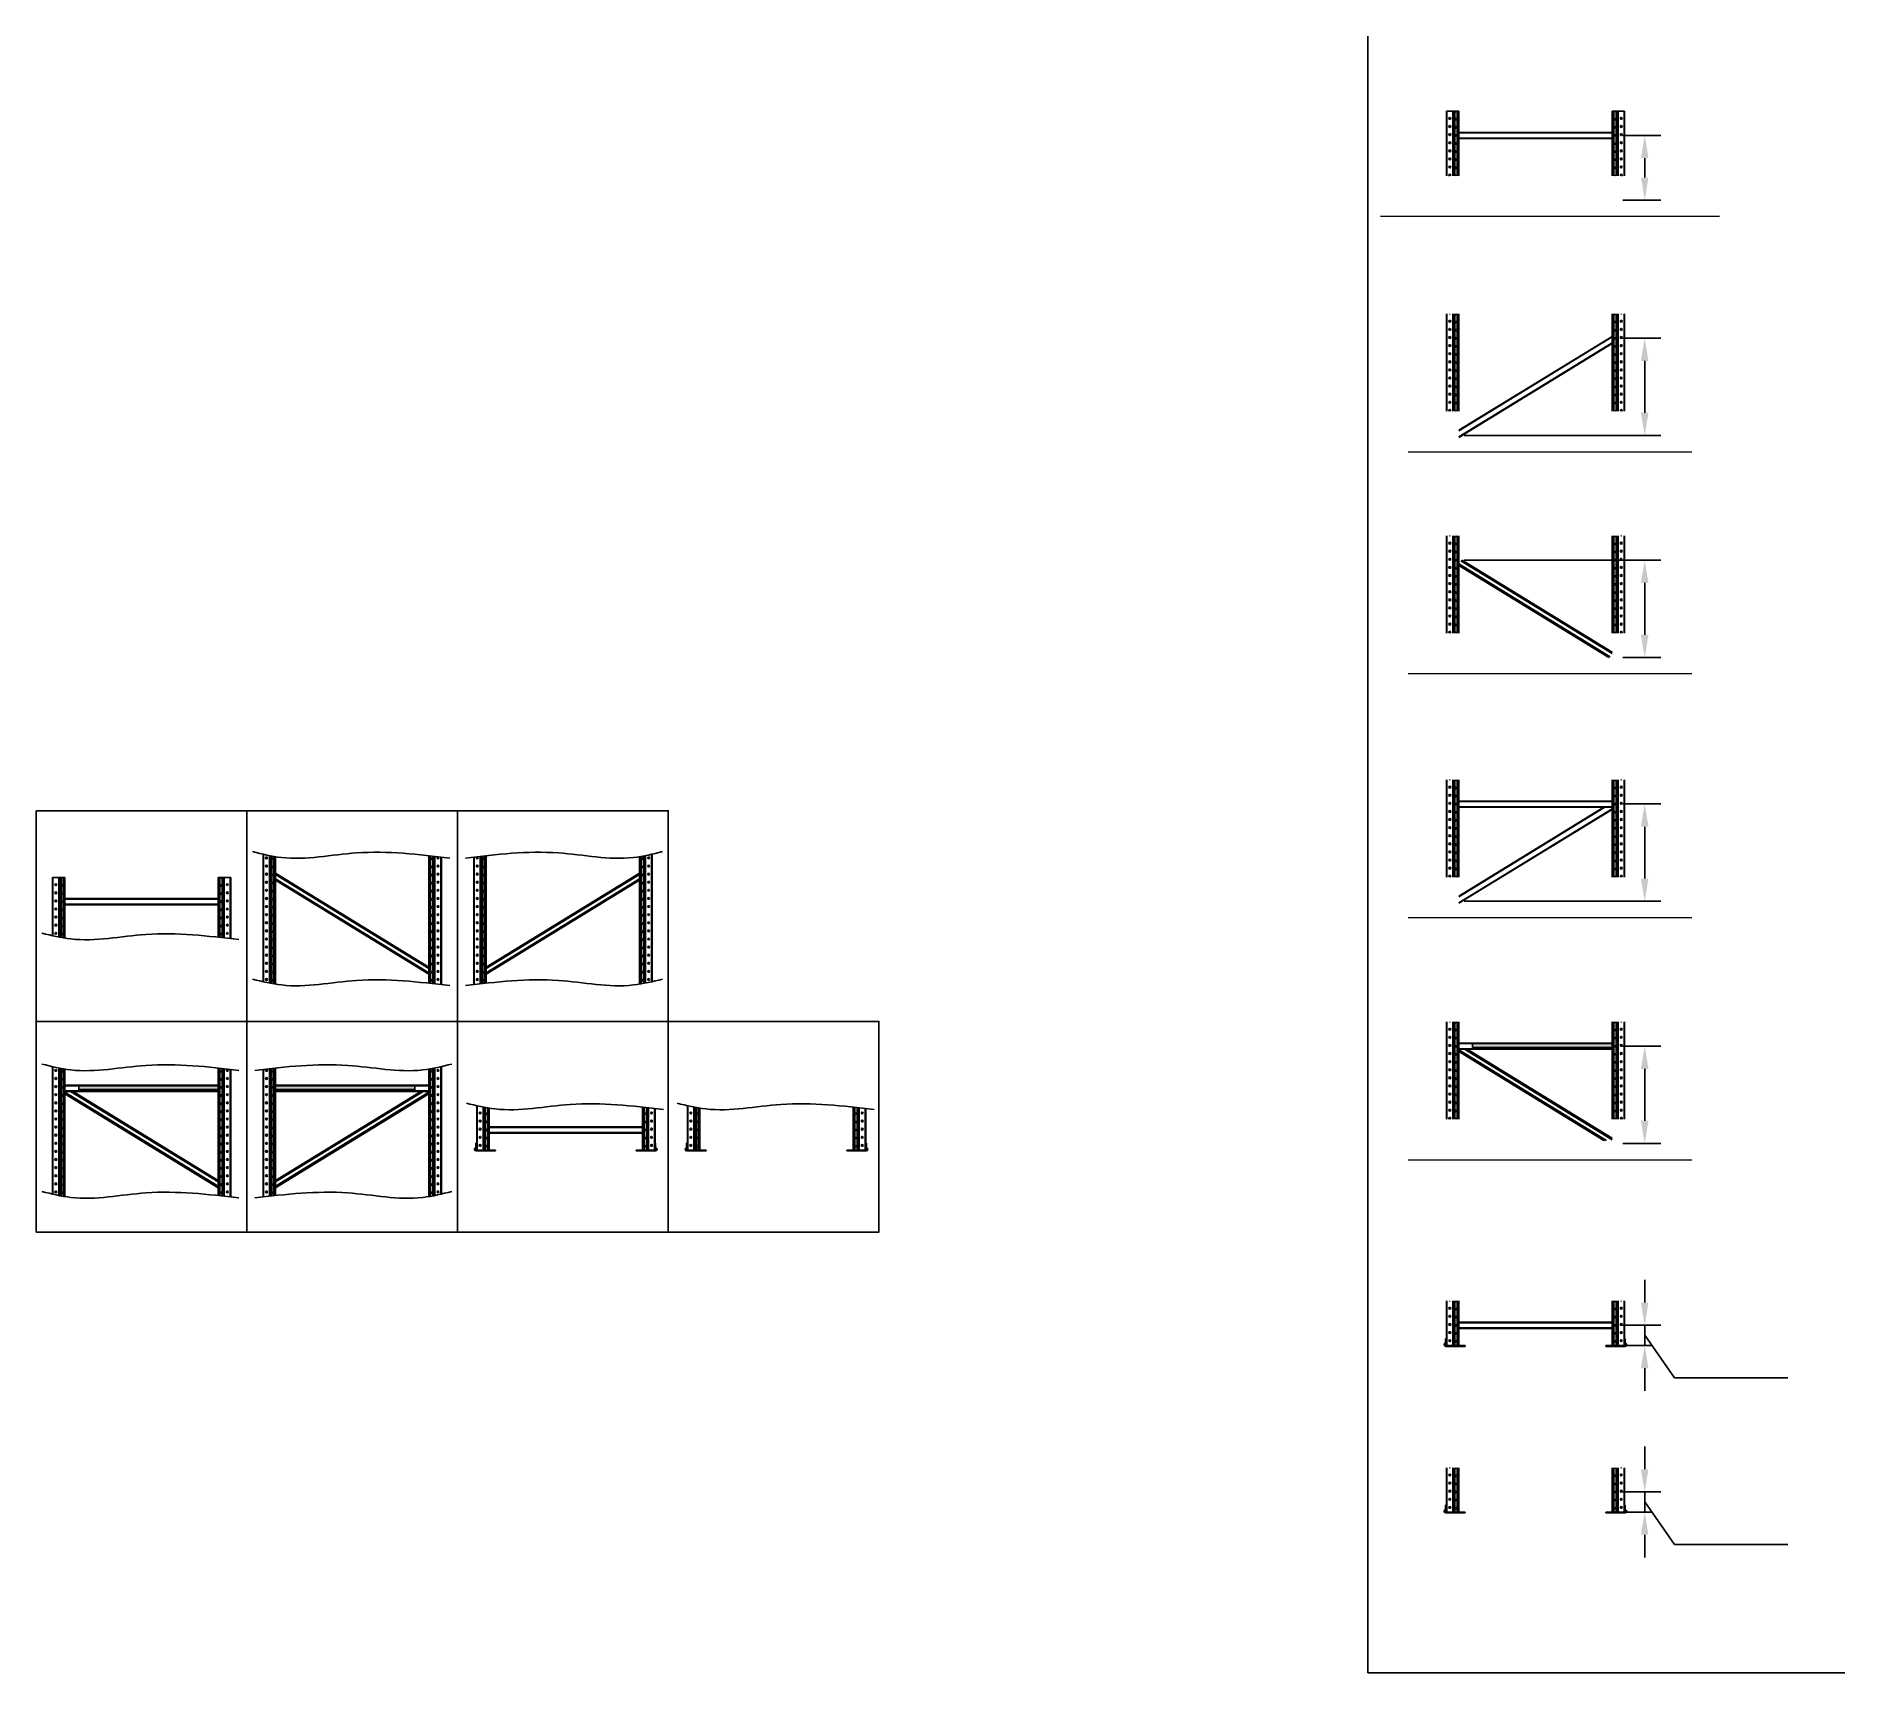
# Model space of a CAD drawing. Header units: millimetres. Extents: x -6638 to 4522, y -15961 to -5860.
import ezdxf

# ---------------------------------------------------------------- set-up
doc = ezdxf.new("R2010")
doc.units = ezdxf.units.MM
doc.layers.add('Рамы', color=7, linetype='Continuous', true_color=0x154889)
doc.layers.add('Ригели', color=7, linetype='Continuous', true_color=0xe75b12)

# ---------------------------------------------------------------- blocks, each defined once
blk = doc.blocks.new('Подпятник (сбоку)')
at = {"layer": 'Ригели'}
for p, q in [((19109, 13319), (19104, 13319)), ((19104, 13319), (19104, 13295)), ((19109, 13295), (19109, 13319)), ((19225, 13277), (19105, 13277)), ((19105, 13272), (19225, 13272)), ((19225, 13272), (19225, 13277))]:
    blk.add_line(p, q, dxfattribs=at)
for centre, radius, start, end in [((19105, 13282), 10, 113.5782, 270), ((19105, 13282), 5, 113.5782, 270), ((19099, 13295), 5, 293.5782, 0), ((19099, 13295), 10, 293.5782, 0)]:
    blk.add_arc(centre, radius, start, end, dxfattribs=at)
blk = doc.blocks.new('кптртртертнртант')
at = {"layer": 'Рамы'}
for p, q in [((2063, -13377), (2063, -13144)), ((2066, -13419), (2066, -13144)), ((2103, -13419), (2103, -13144)), ((2106, -13419), (2106, -13144)), ((2115, -13419), (2115, -13144)), ((2116, -13419), (2116, -13144)), ((2129, -13419), (2129, -13144)), ((2130, -13419), (2130, -13144)), ((2131, -13419), (2131, -13144)), ((2134, -13419), (2134, -13144)), ((2135, -13419), (2135, -13144)), ((2139, -13419), (2139, -13144)), ((2140, -13419), (2140, -13144)), ((3086, -13419), (3086, -13144)), ((3087, -13419), (3087, -13144)), ((3090, -13419), (3090, -13144)), ((3091, -13419), (3091, -13144)), ((3095, -13419), (3095, -13144)), ((3096, -13419), (3096, -13144)), ((3096, -13419), (3096, -13144)), ((3110, -13419), (3110, -13144)), ((3110, -13419), (3110, -13144)), ((3120, -13419), (3120, -13144)), ((3123, -13419), (3123, -13144)), ((3159, -13419), (3159, -13144)), ((3163, -13419), (3163, -13144)), ((2140, -13275), (3086, -13275)), ((2140, -13278), (3086, -13278)), ((2140, -13310), (3086, -13310)), ((2140, -13313), (3086, -13313)), ((2063, -13419), (2063, -13401))]:
    blk.add_line(p, q, dxfattribs=at)
for centre, radius in [((2084, -13189), 5.5), ((2084, -13239), 5.5), ((2123, -13194), 4.5), ((2123, -13244), 4.5), ((3102, -13194), 4.5), ((3102, -13244), 4.5), ((3142, -13189), 5.5), ((3142, -13239), 5.5), ((2084, -13289), 5.5), ((2084, -13339), 5.5), ((2084, -13389), 5.5), ((2123, -13294), 4.5), ((2123, -13344), 4.5), ((2123, -13394), 4.5), ((3102, -13294), 4.5), ((3102, -13344), 4.5), ((3102, -13394), 4.5), ((3142, -13289), 5.5), ((3142, -13339), 5.5), ((3142, -13389), 5.5)]:
    blk.add_circle(centre, radius, dxfattribs=at)
for centre, radius, start, end in [((2084, -13139), 5.5, 245.38, 294.62), ((2123, -13144), 4.5, 180, 0), ((3102, -13144), 4.5, 180, 0), ((3142, -13139), 5.5, 245.38, 294.62)]:
    blk.add_arc(centre, radius, start, end, dxfattribs=at)
blk.add_blockref('Подпятник (сбоку)', (-17046, -26696))
at = {"xscale": -1}
blk.add_blockref('Подпятник (сбоку)', (22271, -26696), dxfattribs=at)
blk = doc.blocks.new('енпеиениени')
at = {"layer": 'Рамы'}
for p, q in [((2063, -14023), (2063, -13790)), ((2066, -14065), (2066, -13790)), ((2103, -14065), (2103, -13790)), ((2106, -14065), (2106, -13790)), ((2115, -14065), (2115, -13790)), ((2116, -14065), (2116, -13790)), ((2129, -14065), (2129, -13790)), ((2130, -14065), (2130, -13790)), ((2131, -14065), (2131, -13790)), ((2134, -14065), (2134, -13790)), ((2135, -14065), (2135, -13790)), ((2139, -14065), (2139, -13790)), ((2140, -14065), (2140, -13790)), ((3086, -14065), (3086, -13790)), ((3087, -14065), (3087, -13790)), ((3090, -14065), (3090, -13790)), ((3091, -14065), (3091, -13790)), ((3095, -14065), (3095, -13790)), ((3096, -14065), (3096, -13790)), ((3096, -14065), (3096, -13790)), ((3110, -14065), (3110, -13790)), ((3110, -14065), (3110, -13790)), ((3120, -14065), (3120, -13790)), ((3123, -14065), (3123, -13790)), ((3159, -14065), (3159, -13790)), ((3163, -14065), (3163, -13790)), ((2063, -14065), (2063, -14046))]:
    blk.add_line(p, q, dxfattribs=at)
for centre, radius in [((2084, -13835), 5.5), ((2123, -13840), 4.5), ((3102, -13840), 4.5), ((3142, -13835), 5.5), ((2084, -13885), 5.5), ((2084, -13935), 5.5), ((2123, -13890), 4.5), ((2123, -13940), 4.5), ((3102, -13890), 4.5), ((3102, -13940), 4.5), ((3142, -13885), 5.5), ((3142, -13935), 5.5), ((2084, -13985), 5.5), ((2084, -14035), 5.5), ((2123, -13990), 4.5), ((2123, -14040), 4.5), ((3102, -13990), 4.5), ((3102, -14040), 4.5), ((3142, -13985), 5.5), ((3142, -14035), 5.5)]:
    blk.add_circle(centre, radius, dxfattribs=at)
for centre, radius, start, end in [((2084, -13785), 5.5, 245.38, 294.62), ((2123, -13790), 4.5, 180, 0), ((3102, -13790), 4.5, 180, 0), ((3142, -13785), 5.5, 245.38, 294.62)]:
    blk.add_arc(centre, radius, start, end, dxfattribs=at)
blk.add_blockref('Подпятник (сбоку)', (-17046, -27341))
at = {"xscale": -1}
blk.add_blockref('Подпятник (сбоку)', (22271, -27341), dxfattribs=at)
blk = doc.blocks.new('гьгноьгоо')
at = {"true_color": 0xffffff}
h = blk.add_hatch(color=7, dxfattribs=at)
h.dxf.hatch_style = 1
h.paths.add_polyline_path([(2225, -12075), (3086, -12075), (3086, -12101), (2225, -12101)])
at = {"color": 7, "true_color": 0xffffff}
blk.add_lwpolyline([(2225, -12075), (3086, -12075), (3086, -12101), (2225, -12101)], close=True, dxfattribs=at)
at = {"layer": 'Рамы'}
for p, q in [((2063, -12544), (2063, -11944)), ((2066, -12544), (2066, -11944)), ((2103, -12544), (2103, -11944)), ((2106, -12544), (2106, -11944)), ((2115, -12544), (2115, -11944)), ((2116, -12544), (2116, -11944)), ((2129, -12544), (2129, -11944)), ((2130, -12544), (2130, -11944)), ((2131, -12544), (2131, -11944)), ((2134, -12544), (2134, -11944)), ((2135, -12544), (2135, -11944)), ((2139, -12544), (2139, -11944)), ((2140, -12544), (2140, -11944)), ((3086, -12544), (3086, -11944)), ((3087, -12544), (3087, -11944)), ((3090, -12544), (3090, -11944)), ((3091, -12544), (3091, -11944)), ((3095, -12544), (3095, -11944)), ((3096, -12544), (3096, -11944)), ((3096, -12544), (3096, -11944)), ((3110, -12544), (3110, -11944)), ((3110, -12544), (3110, -11944)), ((3120, -12544), (3120, -11944)), ((3123, -12544), (3123, -11944)), ((3159, -12544), (3159, -11944)), ((3163, -12544), (3163, -11944)), ((2140, -12075), (3086, -12075)), ((2140, -12078), (3086, -12078)), ((2140, -12110), (3086, -12110)), ((2140, -12113), (3086, -12113)), ((3050, -12675), (2140, -12117)), ((3041, -12675), (2140, -12123)), ((3035, -12675), (2140, -12127)), ((3086, -12671), (2175, -12113)), ((3086, -12665), (2185, -12113)), ((3086, -12662), (2191, -12113))]:
    blk.add_line(p, q, dxfattribs=at)
for centre, radius in [((2084, -11989), 5.5), ((2084, -12039), 5.5), ((2123, -11994), 4.5), ((2123, -12044), 4.5), ((3102, -11994), 4.5), ((3102, -12044), 4.5), ((3142, -11989), 5.5), ((3142, -12039), 5.5), ((2084, -12089), 5.5), ((2084, -12139), 5.5), ((2123, -12094), 4.5), ((2123, -12144), 4.5), ((3102, -12094), 4.5), ((3102, -12144), 4.5), ((3142, -12089), 5.5), ((3142, -12139), 5.5), ((2084, -12189), 5.5), ((2084, -12239), 5.5), ((2123, -12194), 4.5), ((2123, -12244), 4.5), ((3102, -12194), 4.5), ((3102, -12244), 4.5), ((3142, -12189), 5.5), ((3142, -12239), 5.5), ((2084, -12289), 5.5), ((2084, -12339), 5.5), ((2084, -12389), 5.5), ((2123, -12294), 4.5), ((2123, -12344), 4.5), ((3102, -12294), 4.5), ((3102, -12344), 4.5), ((3142, -12289), 5.5), ((3142, -12339), 5.5), ((3142, -12389), 5.5), ((2084, -12439), 5.5), ((2084, -12489), 5.5), ((2123, -12394), 4.5), ((2123, -12444), 4.5), ((2123, -12494), 4.5), ((3102, -12394), 4.5), ((3102, -12444), 4.5), ((3102, -12494), 4.5), ((3142, -12439), 5.5), ((3142, -12489), 5.5)]:
    blk.add_circle(centre, radius, dxfattribs=at)
for centre, radius, start, end in [((2084, -11939), 5.5, 245.38, 294.62), ((2123, -11944), 4.5, 180, 0), ((3102, -11944), 4.5, 180, 0), ((3142, -11939), 5.5, 245.38, 294.62), ((2084, -12539), 5.5, 294.62, 245.38), ((2123, -12544), 4.5, 0, 180), ((3102, -12544), 4.5, 0, 180), ((3142, -12539), 5.5, 294.62, 245.38)]:
    blk.add_arc(centre, radius, start, end, dxfattribs=at)
blk = doc.blocks.new('глнгьт7т')
at = {"layer": 'Рамы'}
for p, q in [((2063, -9544), (2063, -8944)), ((2066, -9544), (2066, -8944)), ((2103, -9544), (2103, -8944)), ((2106, -9544), (2106, -8944)), ((2115, -9544), (2115, -8944)), ((2116, -9544), (2116, -8944)), ((2129, -9544), (2129, -8944)), ((2130, -9544), (2130, -8944)), ((2131, -9544), (2131, -8944)), ((2134, -9544), (2134, -8944)), ((2135, -9544), (2135, -8944)), ((2139, -9544), (2139, -8944)), ((2140, -9544), (2140, -8944)), ((3086, -9544), (3086, -8944)), ((3087, -9544), (3087, -8944)), ((3090, -9544), (3090, -8944)), ((3091, -9544), (3091, -8944)), ((3095, -9544), (3095, -8944)), ((3096, -9544), (3096, -8944)), ((3096, -9544), (3096, -8944)), ((3110, -9544), (3110, -8944)), ((3110, -9544), (3110, -8944)), ((3120, -9544), (3120, -8944)), ((3123, -9544), (3123, -8944)), ((3159, -9544), (3159, -8944)), ((3163, -9544), (3163, -8944)), ((3074, -9690), (2140, -9117)), ((3069, -9693), (2140, -9123)), ((3066, -9694), (2140, -9127)), ((3086, -9671), (2152, -9099)), ((3086, -9665), (2157, -9096)), ((3086, -9662), (2160, -9094))]:
    blk.add_line(p, q, dxfattribs=at)
for centre, radius in [((2084, -8989), 5.5), ((2084, -9039), 5.5), ((2123, -8994), 4.5), ((3102, -8994), 4.5), ((3142, -8989), 5.5), ((3142, -9039), 5.5), ((2084, -9089), 5.5), ((2084, -9139), 5.5), ((2123, -9044), 4.5), ((2123, -9094), 4.5), ((2123, -9144), 4.5), ((3102, -9044), 4.5), ((3102, -9094), 4.5), ((3102, -9144), 4.5), ((3142, -9089), 5.5), ((3142, -9139), 5.5), ((2084, -9189), 5.5), ((2084, -9239), 5.5), ((2123, -9194), 4.5), ((2123, -9244), 4.5), ((3102, -9194), 4.5), ((3102, -9244), 4.5), ((3142, -9189), 5.5), ((3142, -9239), 5.5), ((2084, -9289), 5.5), ((2084, -9339), 5.5), ((2123, -9294), 4.5), ((2123, -9344), 4.5), ((3102, -9294), 4.5), ((3102, -9344), 4.5), ((3142, -9289), 5.5), ((3142, -9339), 5.5), ((2084, -9389), 5.5), ((2084, -9439), 5.5), ((2084, -9489), 5.5), ((2123, -9394), 4.5), ((2123, -9444), 4.5), ((3102, -9394), 4.5), ((3102, -9444), 4.5), ((3142, -9389), 5.5), ((3142, -9439), 5.5), ((3142, -9489), 5.5), ((2123, -9494), 4.5), ((3102, -9494), 4.5)]:
    blk.add_circle(centre, radius, dxfattribs=at)
for centre, radius, start, end in [((2084, -8939), 5.5, 245.38, 294.62), ((2123, -8944), 4.5, 180, 0), ((3102, -8944), 4.5, 180, 0), ((3142, -8939), 5.5, 245.38, 294.62), ((2084, -9539), 5.5, 294.62, 245.38), ((2123, -9544), 4.5, 0, 180), ((3102, -9544), 4.5, 0, 180), ((3142, -9539), 5.5, 294.62, 245.38)]:
    blk.add_arc(centre, radius, start, end, dxfattribs=at)
blk = doc.blocks.new('приит99999')
at = {"layer": 'Рамы'}
for p, q in [((2063, -7236), (2063, -6836)), ((2063, -6836), (2140, -6836)), ((2066, -7236), (2066, -6836)), ((2103, -7236), (2103, -6836)), ((2106, -7236), (2106, -6836)), ((2115, -7236), (2115, -6836)), ((2116, -7236), (2116, -6836)), ((2129, -7236), (2129, -6836)), ((2130, -7236), (2130, -6836)), ((2131, -7236), (2131, -6836)), ((2134, -7236), (2134, -6836)), ((2135, -7236), (2135, -6836)), ((2139, -7236), (2139, -6836)), ((2140, -7236), (2140, -6836)), ((3086, -7236), (3086, -6836)), ((3086, -6836), (3163, -6836)), ((3087, -7236), (3087, -6836)), ((3090, -7236), (3090, -6836)), ((3091, -7236), (3091, -6836)), ((3095, -7236), (3095, -6836)), ((3096, -7236), (3096, -6836)), ((3096, -7236), (3096, -6836)), ((3110, -7236), (3110, -6836)), ((3110, -7236), (3110, -6836)), ((3120, -7236), (3120, -6836)), ((3123, -7236), (3123, -6836)), ((3159, -7236), (3159, -6836)), ((3163, -7236), (3163, -6836)), ((2140, -6967), (3086, -6967)), ((2140, -6970), (3086, -6970)), ((2140, -7002), (3086, -7002)), ((2140, -7005), (3086, -7005))]:
    blk.add_line(p, q, dxfattribs=at)
for centre, radius in [((2084, -6881), 5.5), ((2123, -6886), 4.5), ((3102, -6886), 4.5), ((3142, -6881), 5.5), ((2084, -6931), 5.5), ((2084, -6981), 5.5), ((2084, -7031), 5.5), ((2123, -6936), 4.5), ((2123, -6986), 4.5), ((3102, -6936), 4.5), ((3102, -6986), 4.5), ((3142, -6931), 5.5), ((3142, -6981), 5.5), ((3142, -7031), 5.5), ((2084, -7081), 5.5), ((2084, -7131), 5.5), ((2123, -7036), 4.5), ((2123, -7086), 4.5), ((2123, -7136), 4.5), ((3102, -7036), 4.5), ((3102, -7086), 4.5), ((3102, -7136), 4.5), ((3142, -7081), 5.5), ((3142, -7131), 5.5), ((2084, -7181), 5.5), ((2123, -7186), 4.5), ((3102, -7186), 4.5), ((3142, -7181), 5.5)]:
    blk.add_circle(centre, radius, dxfattribs=at)
for centre, radius, start, end in [((2084, -6831), 5.5, 245.38, 294.62), ((2123, -6836), 4.5, 180, 0), ((3102, -6836), 4.5, 180, 0), ((3142, -6831), 5.5, 245.38, 294.62), ((2084, -7231), 5.5, 294.62, 245.38), ((2123, -7236), 4.5, 0, 180), ((3102, -7236), 4.5, 0, 180), ((3142, -7231), 5.5, 294.62, 245.38)]:
    blk.add_arc(centre, radius, start, end, dxfattribs=at)
blk = doc.blocks.new('6нп5п6пн')
for p, q in [((-2702, -11094), (-2467, -11094)), ((-2567, -11234), (-2567, -11354)), ((-2702, -11494), (-2467, -11494))]:
    blk.add_line(p, q)
for points in [[(-2590, -11234), (-2544, -11234), (-2567, -11094)], [(-2590, -11354), (-2544, -11354), (-2567, -11494)]]:
    blk.add_solid(points)
blk = doc.blocks.new('нининринри')
for p, q in [((-2702, -11494), (-2467, -11494)), ((-2567, -11634), (-2567, -11954)), ((-3681, -12094), (-2467, -12094))]:
    blk.add_line(p, q)
for points in [[(-2591, -11634), (-2544, -11634), (-2567, -11494)], [(-2591, -11954), (-2544, -11954), (-2567, -12094)]]:
    blk.add_solid(points)
blk = doc.blocks.new('нимнринримни7')
for p, q in [((-2702, -12094), (-2467, -12094)), ((-2567, -12234), (-2567, -12554)), ((-2702, -12694), (-2467, -12694))]:
    blk.add_line(p, q)
for points in [[(-2591, -12234), (-2544, -12234), (-2567, -12094)], [(-2591, -12554), (-2544, -12554), (-2567, -12694)]]:
    blk.add_solid(points)
blk = doc.blocks.new('ргтгт7г')
for p, q in [((3287, -13676), (3287, -13536)), ((3152, -13816), (3387, -13816)), ((3287, -13816), (3287, -13941)), ((3287, -13816), (3287, -13941)), ((3160, -13941), (3330, -13941)), ((3287, -13878), (3470, -14140)), ((3287, -14081), (3287, -14221)), ((3470, -14140), (4170, -14140))]:
    blk.add_line(p, q)
for points in [[(3263, -13676), (3310, -13676), (3287, -13816)], [(3263, -14081), (3310, -14081), (3287, -13941)]]:
    blk.add_solid(points)
blk = doc.blocks.new('нттнтнт')
at = {"layer": 'Рамы'}
for p, q in [((2063, -11344), (2063, -10744)), ((2066, -11344), (2066, -10744)), ((2103, -11344), (2103, -10744)), ((2106, -11344), (2106, -10744)), ((2115, -11344), (2115, -10744)), ((2116, -11344), (2116, -10744)), ((2129, -11344), (2129, -10744)), ((2130, -11344), (2130, -10744)), ((2131, -11344), (2131, -10744)), ((2134, -11344), (2134, -10744)), ((2135, -11344), (2135, -10744)), ((2139, -11344), (2139, -10744)), ((2140, -11344), (2140, -10744)), ((3086, -11344), (3086, -10744)), ((3087, -11344), (3087, -10744)), ((3090, -11344), (3090, -10744)), ((3091, -11344), (3091, -10744)), ((3095, -11344), (3095, -10744)), ((3096, -11344), (3096, -10744)), ((3096, -11344), (3096, -10744)), ((3110, -11344), (3110, -10744)), ((3110, -11344), (3110, -10744)), ((3120, -11344), (3120, -10744)), ((3123, -11344), (3123, -10744)), ((3159, -11344), (3159, -10744)), ((3163, -11344), (3163, -10744)), ((2140, -11462), (3086, -10882)), ((2140, -11466), (3086, -10886)), ((2140, -11503), (3086, -10923)), ((2140, -11507), (3086, -10927))]:
    blk.add_line(p, q, dxfattribs=at)
for centre, radius in [((2084, -10789), 5.5), ((2123, -10794), 4.5), ((3102, -10794), 4.5), ((3142, -10789), 5.5), ((2084, -10839), 5.5), ((2084, -10889), 5.5), ((2084, -10939), 5.5), ((2123, -10844), 4.5), ((2123, -10894), 4.5), ((3102, -10844), 4.5), ((3102, -10894), 4.5), ((3142, -10839), 5.5), ((3142, -10889), 5.5), ((3142, -10939), 5.5), ((2084, -10989), 5.5), ((2084, -11039), 5.5), ((2123, -10944), 4.5), ((2123, -10994), 4.5), ((2123, -11044), 4.5), ((3102, -10944), 4.5), ((3102, -10994), 4.5), ((3102, -11044), 4.5), ((3142, -10989), 5.5), ((3142, -11039), 5.5), ((2084, -11089), 5.5), ((2084, -11139), 5.5), ((2123, -11094), 4.5), ((2123, -11144), 4.5), ((3102, -11094), 4.5), ((3102, -11144), 4.5), ((3142, -11089), 5.5), ((3142, -11139), 5.5), ((2084, -11189), 5.5), ((2084, -11239), 5.5), ((2123, -11194), 4.5), ((2123, -11244), 4.5), ((3102, -11194), 4.5), ((3102, -11244), 4.5), ((3142, -11189), 5.5), ((3142, -11239), 5.5), ((2084, -11289), 5.5), ((2123, -11294), 4.5), ((3102, -11294), 4.5), ((3142, -11289), 5.5)]:
    blk.add_circle(centre, radius, dxfattribs=at)
for centre, radius, start, end in [((2084, -10739), 5.5, 245.38, 294.62), ((2123, -10744), 4.5, 180, 0), ((3102, -10744), 4.5, 180, 0), ((3142, -10739), 5.5, 245.38, 294.62), ((2084, -11339), 5.5, 294.62, 245.38), ((2123, -11344), 4.5, 0, 180), ((3102, -11344), 4.5, 0, 180), ((3142, -11339), 5.5, 294.62, 245.38)]:
    blk.add_arc(centre, radius, start, end, dxfattribs=at)
blk = doc.blocks.new('нотнотннг7г7т')
at = {"layer": 'Рамы'}
for p, q in [((2140, -8102), (3086, -8102)), ((2140, -8105), (3086, -8105)), ((2140, -8137), (3086, -8137)), ((2140, -8140), (3086, -8140))]:
    blk.add_line(p, q, dxfattribs=at)
blk = doc.blocks.new('55п5пека543434')
at = {"layer": 'Рамы'}
for p, q in [((2063, -11050), (2063, -10450)), ((2066, -11050), (2066, -10450)), ((2103, -11050), (2103, -10450)), ((2106, -11050), (2106, -10450)), ((2115, -11050), (2115, -10450)), ((2116, -11050), (2116, -10450)), ((2129, -11050), (2129, -10450)), ((2130, -11050), (2130, -10450)), ((2131, -11050), (2131, -10450)), ((2134, -11050), (2134, -10450)), ((2135, -11050), (2135, -10450)), ((2139, -11050), (2139, -10450)), ((2140, -11050), (2140, -10450)), ((3086, -11050), (3086, -10450)), ((3087, -11050), (3087, -10450)), ((3090, -11050), (3090, -10450)), ((3091, -11050), (3091, -10450)), ((3095, -11050), (3095, -10450)), ((3096, -11050), (3096, -10450)), ((3096, -11050), (3096, -10450)), ((3110, -11050), (3110, -10450)), ((3110, -11050), (3110, -10450)), ((3120, -11050), (3120, -10450)), ((3123, -11050), (3123, -10450)), ((3159, -11050), (3159, -10450)), ((3163, -11050), (3163, -10450)), ((2140, -11171), (3041, -10619)), ((2140, -11168), (3035, -10619)), ((2140, -11209), (3086, -10629)), ((2140, -11212), (3086, -10632))]:
    blk.add_line(p, q, dxfattribs=at)
for centre, radius in [((2084, -10495), 5.5), ((3142, -10495), 5.5), ((2084, -10545), 5.5), ((2084, -10595), 5.5), ((2123, -10500), 4.5), ((2123, -10550), 4.5), ((2123, -10600), 4.5), ((3102, -10500), 4.5), ((3102, -10550), 4.5), ((3102, -10600), 4.5), ((3142, -10545), 5.5), ((3142, -10595), 5.5), ((2084, -10645), 5.5), ((2084, -10695), 5.5), ((2123, -10650), 4.5), ((2123, -10700), 4.5), ((3102, -10650), 4.5), ((3102, -10700), 4.5), ((3142, -10645), 5.5), ((3142, -10695), 5.5), ((2084, -10745), 5.5), ((2084, -10795), 5.5), ((2123, -10750), 4.5), ((2123, -10800), 4.5), ((3102, -10750), 4.5), ((3102, -10800), 4.5), ((3142, -10745), 5.5), ((3142, -10795), 5.5), ((2084, -10845), 5.5), ((2084, -10895), 5.5), ((2123, -10850), 4.5), ((2123, -10900), 4.5), ((3102, -10850), 4.5), ((3102, -10900), 4.5), ((3142, -10845), 5.5), ((3142, -10895), 5.5), ((2084, -10945), 5.5), ((2084, -10995), 5.5), ((2123, -10950), 4.5), ((2123, -11000), 4.5), ((3102, -10950), 4.5), ((3102, -11000), 4.5), ((3142, -10945), 5.5), ((3142, -10995), 5.5)]:
    blk.add_circle(centre, radius, dxfattribs=at)
for centre, radius, start, end in [((2084, -10445), 5.5, 245.38, 294.62), ((2123, -10450), 4.5, 180, 0), ((3102, -10450), 4.5, 180, 0), ((3142, -10445), 5.5, 245.38, 294.62), ((2084, -11045), 5.5, 294.62, 245.38), ((2123, -11050), 4.5, 0, 180), ((3102, -11050), 4.5, 0, 180), ((3142, -11045), 5.5, 294.62, 245.38)]:
    blk.add_arc(centre, radius, start, end, dxfattribs=at)
blk.add_blockref('нотнотннг7г7т', (0, -2479))

msp = doc.modelspace()

# ---------------------------------------------------------------- hatches: boundary and pattern name
at = {"true_color": 0xffffff}
h = msp.add_hatch(color=7, dxfattribs=at)
h.dxf.hatch_style = 1
h.paths.add_polyline_path([(-6376, -12335), (-5515, -12335), (-5515, -12361), (-6376, -12361)])
h = msp.add_hatch(color=7, dxfattribs=at)
h.dxf.hatch_style = 1
h.paths.add_polyline_path([(-4301, -12335), (-5161, -12335), (-5161, -12361), (-4301, -12361)])

# ---------------------------------------------------------------- linework, layer by layer
for p, q in [((1578, -5860), (1578, -15961)), ((1578, -15961), (4522, -15961))]:
    msp.add_line(p, q)
at = {"lineweight": 0}
for p, q in [((3749, -6973), (1657, -6973)), ((1828, -8425), (3578, -8425)), ((1828, -9794), (3578, -9794)), ((1828, -11300), (3578, -11300)), ((1828, -12794), (3578, -12794))]:
    msp.add_line(p, q, dxfattribs=at)
for points in [[(-6638, -10641), (-5338, -10641), (-5338, -11941), (-6638, -11941)], [(-5338, -10641), (-4038, -10641), (-4038, -11941), (-5338, -11941)], [(-4038, -10641), (-2738, -10641), (-2738, -11941), (-4038, -11941)], [(-6638, -11941), (-5338, -11941), (-5338, -13241), (-6638, -13241)], [(-5338, -11941), (-4038, -11941), (-4038, -13241), (-5338, -13241)], [(-4038, -11941), (-2738, -11941), (-2738, -13241), (-4038, -13241)], [(-2738, -11941), (-1438, -11941), (-1438, -13241), (-2738, -13241)]]:
    msp.add_lwpolyline(points, close=True)
at = {"color": 7, "true_color": 0xffffff}
for points in [[(-6376, -12335), (-5515, -12335), (-5515, -12361), (-6376, -12361)], [(-4301, -12335), (-5161, -12335), (-5161, -12361), (-4301, -12361)]]:
    msp.add_lwpolyline(points, close=True, dxfattribs=at)
for points in [[(-5303, -10893), (-5125, -10929), (-4661, -10901), (-4087, -10933)], [(-2774, -10893), (-2952, -10929), (-3416, -10901), (-3990, -10933)], [(-6603, -11396), (-6425, -11432), (-5961, -11404), (-5387, -11436)], [(-5303, -11680), (-5125, -11716), (-4661, -11688), (-4087, -11720)], [(-2774, -11680), (-2952, -11716), (-3416, -11688), (-3990, -11720)], [(-6603, -12204), (-6425, -12240), (-5961, -12212), (-5387, -12243)], [(-4074, -12204), (-4252, -12240), (-4716, -12212), (-5290, -12243)], [(-3984, -12445), (-3807, -12481), (-3343, -12453), (-2768, -12484)], [(-2684, -12445), (-2507, -12481), (-2043, -12453), (-1468, -12484)], [(-6603, -12990), (-6425, -13027), (-5961, -12999), (-5387, -13030)], [(-4074, -12990), (-4252, -13027), (-4716, -12999), (-5290, -13030)]]:
    msp.add_spline(points, degree=3)
at = {"layer": 'Рамы'}
for p, q in [((-5238, -11696), (-5238, -10909)), ((-5235, -11697), (-5235, -10910)), ((-5198, -11704), (-5198, -10917)), ((-5195, -11705), (-5195, -10918)), ((-5186, -11707), (-5186, -10920)), ((-5185, -11707), (-5185, -10920)), ((-5172, -11709), (-5172, -10922)), ((-5171, -11710), (-5171, -10923)), ((-5170, -11710), (-5170, -10923)), ((-5167, -11710), (-5167, -10923)), ((-5166, -11710), (-5166, -10923)), ((-5163, -11711), (-5163, -10924)), ((-5161, -11711), (-5161, -10924)), ((-4215, -11705), (-4215, -10918)), ((-4214, -11705), (-4214, -10918)), ((-4211, -11705), (-4211, -10918)), ((-4210, -11705), (-4210, -10919)), ((-4207, -11706), (-4207, -10919)), ((-4206, -11706), (-4206, -10919)), ((-4205, -11706), (-4205, -10919)), ((-4191, -11708), (-4191, -10921)), ((-4191, -11708), (-4191, -10921)), ((-4181, -11709), (-4181, -10922)), ((-4178, -11709), (-4178, -10922)), ((-4142, -11713), (-4142, -10926)), ((-4138, -11714), (-4138, -10927)), ((-3938, -11714), (-3938, -10927)), ((-3935, -11713), (-3935, -10926)), ((-3898, -11709), (-3898, -10922)), ((-3895, -11709), (-3895, -10922)), ((-3886, -11708), (-3886, -10921)), ((-3885, -11708), (-3885, -10921)), ((-3872, -11706), (-3872, -10919)), ((-3871, -11706), (-3871, -10919)), ((-3870, -11706), (-3870, -10919)), ((-3867, -11705), (-3867, -10919)), ((-3866, -11705), (-3866, -10918)), ((-3863, -11705), (-3863, -10918)), ((-3861, -11705), (-3861, -10918)), ((-2915, -11711), (-2915, -10924)), ((-2914, -11711), (-2914, -10924)), ((-2911, -11710), (-2911, -10923)), ((-2910, -11710), (-2910, -10923)), ((-2907, -11710), (-2907, -10923)), ((-2906, -11710), (-2906, -10923)), ((-2905, -11709), (-2905, -10922)), ((-2891, -11707), (-2891, -10920)), ((-2891, -11707), (-2891, -10920)), ((-2881, -11705), (-2881, -10918)), ((-2878, -11704), (-2878, -10917)), ((-2842, -11697), (-2842, -10910)), ((-2838, -11696), (-2838, -10909)), ((-4215, -11605), (-5161, -11025)), ((-4215, -11608), (-5161, -11028)), ((-4215, -11614), (-5161, -11034)), ((-3861, -11605), (-2915, -11025)), ((-3861, -11608), (-2915, -11028)), ((-3861, -11614), (-2915, -11034)), ((-6538, -11412), (-6538, -11052)), ((-6538, -11052), (-6461, -11052)), ((-6535, -11413), (-6535, -11052)), ((-6498, -11421), (-6498, -11052)), ((-6495, -11421), (-6495, -11052)), ((-6486, -11423), (-6486, -11052)), ((-6485, -11423), (-6485, -11052)), ((-6472, -11426), (-6472, -11052)), ((-6471, -11426), (-6471, -11052)), ((-6470, -11426), (-6470, -11052)), ((-6467, -11426), (-6467, -11052)), ((-6466, -11427), (-6466, -11052)), ((-6463, -11427), (-6463, -11052)), ((-6461, -11427), (-6461, -11052)), ((-5515, -11421), (-5515, -11052)), ((-5515, -11052), (-5438, -11052)), ((-5514, -11421), (-5514, -11052)), ((-5511, -11422), (-5511, -11052)), ((-5510, -11422), (-5510, -11052)), ((-5507, -11422), (-5507, -11052)), ((-5506, -11422), (-5506, -11052)), ((-5505, -11422), (-5505, -11052)), ((-5491, -11424), (-5491, -11052)), ((-5491, -11424), (-5491, -11052)), ((-5481, -11425), (-5481, -11052)), ((-5478, -11425), (-5478, -11052)), ((-5442, -11429), (-5442, -11052)), ((-5438, -11430), (-5438, -11052)), ((-4215, -11640), (-5161, -11060)), ((-4215, -11646), (-5161, -11066)), ((-4215, -11649), (-5161, -11069)), ((-3861, -11640), (-2915, -11060)), ((-3861, -11646), (-2915, -11066)), ((-3861, -11649), (-2915, -11069)), ((-6461, -11183), (-5515, -11183)), ((-6461, -11186), (-5515, -11186)), ((-6461, -11218), (-5515, -11218)), ((-6461, -11221), (-5515, -11221)), ((-6538, -13006), (-6538, -12219)), ((-6535, -13007), (-6535, -12220)), ((-6498, -13015), (-6498, -12228)), ((-6495, -13015), (-6495, -12228)), ((-6486, -13017), (-6486, -12230)), ((-6485, -13017), (-6485, -12230)), ((-6472, -13020), (-6472, -12233)), ((-6471, -13020), (-6471, -12233)), ((-6470, -13020), (-6470, -12233)), ((-6467, -13021), (-6467, -12234)), ((-6466, -13021), (-6466, -12234)), ((-6463, -13021), (-6463, -12234)), ((-6461, -13022), (-6461, -12235)), ((-5515, -13015), (-5515, -12228)), ((-5514, -13015), (-5514, -12228)), ((-5511, -13016), (-5511, -12229)), ((-5510, -13016), (-5510, -12229)), ((-5507, -13016), (-5507, -12229)), ((-5506, -13016), (-5506, -12229)), ((-5505, -13016), (-5505, -12229)), ((-5491, -13018), (-5491, -12231)), ((-5491, -13018), (-5491, -12231)), ((-5481, -13019), (-5481, -12232)), ((-5478, -13019), (-5478, -12232)), ((-5442, -13024), (-5442, -12237)), ((-5438, -13024), (-5438, -12237)), ((-5238, -13024), (-5238, -12237)), ((-5235, -13024), (-5235, -12237)), ((-5198, -13019), (-5198, -12232)), ((-5195, -13019), (-5195, -12232)), ((-5186, -13018), (-5186, -12231)), ((-5185, -13018), (-5185, -12231)), ((-5172, -13016), (-5172, -12229)), ((-5171, -13016), (-5171, -12229)), ((-5170, -13016), (-5170, -12229)), ((-5167, -13016), (-5167, -12229)), ((-5166, -13016), (-5166, -12229)), ((-5163, -13015), (-5163, -12228)), ((-5161, -13015), (-5161, -12228)), ((-4215, -13022), (-4215, -12235)), ((-4214, -13021), (-4214, -12234)), ((-4211, -13021), (-4211, -12234)), ((-4210, -13021), (-4210, -12234)), ((-4207, -13020), (-4207, -12233)), ((-4206, -13020), (-4206, -12233)), ((-4205, -13020), (-4205, -12233)), ((-4191, -13017), (-4191, -12230)), ((-4191, -13017), (-4191, -12230)), ((-4181, -13015), (-4181, -12228)), ((-4178, -13015), (-4178, -12228)), ((-4142, -13007), (-4142, -12220)), ((-4138, -13006), (-4138, -12219)), ((-6461, -12335), (-5515, -12335)), ((-6461, -12338), (-5515, -12338)), ((-6461, -12370), (-5515, -12370)), ((-6461, -12373), (-5515, -12373)), ((-5515, -12957), (-6461, -12377)), ((-5515, -12963), (-6461, -12383)), ((-5515, -12967), (-6461, -12387)), ((-5515, -12931), (-6426, -12373)), ((-5515, -12925), (-6416, -12373)), ((-5515, -12922), (-6410, -12373)), ((-4215, -12335), (-5161, -12335)), ((-4215, -12338), (-5161, -12338)), ((-4215, -12370), (-5161, -12370)), ((-4215, -12373), (-5161, -12373)), ((-5161, -12922), (-4266, -12373)), ((-5161, -12925), (-4261, -12373)), ((-5161, -12931), (-4251, -12373)), ((-5161, -12957), (-4215, -12377)), ((-5161, -12963), (-4215, -12383)), ((-5161, -12967), (-4215, -12387)), ((-3920, -12694), (-3920, -12461)), ((-3917, -12736), (-3917, -12461)), ((-3880, -12736), (-3880, -12469)), ((-3877, -12736), (-3877, -12470)), ((-3868, -12736), (-3868, -12472)), ((-3867, -12736), (-3867, -12472)), ((-3854, -12736), (-3854, -12474)), ((-3853, -12736), (-3853, -12474)), ((-3852, -12736), (-3852, -12475)), ((-3849, -12736), (-3849, -12475)), ((-3848, -12736), (-3848, -12475)), ((-3844, -12736), (-3844, -12476)), ((-3843, -12736), (-3843, -12476)), ((-2897, -12736), (-2897, -12470)), ((-2896, -12736), (-2896, -12470)), ((-2893, -12736), (-2893, -12470)), ((-2892, -12736), (-2892, -12470)), ((-2888, -12736), (-2888, -12471)), ((-2887, -12736), (-2887, -12471)), ((-2887, -12736), (-2887, -12471)), ((-2873, -12736), (-2873, -12472)), ((-2873, -12736), (-2873, -12472)), ((-2863, -12736), (-2863, -12474)), ((-2860, -12736), (-2860, -12474)), ((-2824, -12736), (-2824, -12478)), ((-2820, -12736), (-2820, -12478)), ((-2620, -12694), (-2620, -12461)), ((-2617, -12736), (-2617, -12461)), ((-2580, -12736), (-2580, -12469)), ((-2577, -12736), (-2577, -12470)), ((-2568, -12736), (-2568, -12472)), ((-2567, -12736), (-2567, -12472)), ((-2554, -12736), (-2554, -12474)), ((-2553, -12736), (-2553, -12474)), ((-2552, -12736), (-2552, -12475)), ((-2549, -12736), (-2549, -12475)), ((-2548, -12736), (-2548, -12475)), ((-2544, -12736), (-2544, -12476)), ((-2543, -12736), (-2543, -12476)), ((-1597, -12736), (-1597, -12470)), ((-1596, -12736), (-1596, -12470)), ((-1593, -12736), (-1593, -12470)), ((-1592, -12736), (-1592, -12470)), ((-1588, -12736), (-1588, -12471)), ((-1587, -12736), (-1587, -12471)), ((-1587, -12736), (-1587, -12471)), ((-1573, -12736), (-1573, -12472)), ((-1573, -12736), (-1573, -12472)), ((-1563, -12736), (-1563, -12474)), ((-1560, -12736), (-1560, -12474)), ((-1524, -12736), (-1524, -12478)), ((-1520, -12736), (-1520, -12478)), ((-3843, -12592), (-2897, -12592)), ((-3843, -12595), (-2897, -12595)), ((-3920, -12736), (-3920, -12717)), ((-3843, -12627), (-2897, -12627)), ((-3843, -12630), (-2897, -12630)), ((-2620, -12736), (-2620, -12717))]:
    msp.add_line(p, q, dxfattribs=at)
for centre, radius in [((-5217, -10932), 5.5), ((-5178, -10937), 4.5), ((-4199, -10937), 4.5), ((-4159, -10932), 5.5), ((-3917, -10932), 5.5), ((-3878, -10937), 4.5), ((-2899, -10937), 4.5), ((-2859, -10932), 5.5), ((-5217, -10982), 5.5), ((-5217, -11032), 5.5), ((-5178, -10987), 4.5), ((-5178, -11037), 4.5), ((-4199, -10987), 4.5), ((-4199, -11037), 4.5), ((-4159, -10982), 5.5), ((-4159, -11032), 5.5), ((-3917, -10982), 5.5), ((-3917, -11032), 5.5), ((-3878, -10987), 4.5), ((-3878, -11037), 4.5), ((-2899, -10987), 4.5), ((-2899, -11037), 4.5), ((-2859, -10982), 5.5), ((-2859, -11032), 5.5), ((-6517, -11097), 5.5), ((-6517, -11147), 5.5), ((-6478, -11102), 4.5), ((-6478, -11152), 4.5), ((-5499, -11102), 4.5), ((-5499, -11152), 4.5), ((-5459, -11097), 5.5), ((-5459, -11147), 5.5), ((-5217, -11082), 5.5), ((-5217, -11132), 5.5), ((-5178, -11087), 4.5), ((-5178, -11137), 4.5), ((-4199, -11087), 4.5), ((-4199, -11137), 4.5), ((-4159, -11082), 5.5), ((-4159, -11132), 5.5), ((-3917, -11082), 5.5), ((-3917, -11132), 5.5), ((-3878, -11087), 4.5), ((-3878, -11137), 4.5), ((-2899, -11087), 4.5), ((-2899, -11137), 4.5), ((-2859, -11082), 5.5), ((-2859, -11132), 5.5), ((-6517, -11197), 5.5), ((-6517, -11247), 5.5), ((-6478, -11202), 4.5), ((-6478, -11252), 4.5), ((-5499, -11202), 4.5), ((-5499, -11252), 4.5), ((-5459, -11197), 5.5), ((-5459, -11247), 5.5), ((-5217, -11182), 5.5), ((-5217, -11232), 5.5), ((-5178, -11187), 4.5), ((-5178, -11237), 4.5), ((-4199, -11187), 4.5), ((-4199, -11237), 4.5), ((-4159, -11182), 5.5), ((-4159, -11232), 5.5), ((-3917, -11182), 5.5), ((-3917, -11232), 5.5), ((-3878, -11187), 4.5), ((-3878, -11237), 4.5), ((-2899, -11187), 4.5), ((-2899, -11237), 4.5), ((-2859, -11182), 5.5), ((-2859, -11232), 5.5), ((-6517, -11297), 5.5), ((-6517, -11347), 5.5), ((-6478, -11302), 4.5), ((-6478, -11352), 4.5), ((-5499, -11302), 4.5), ((-5499, -11352), 4.5), ((-5459, -11297), 5.5), ((-5459, -11347), 5.5), ((-5217, -11282), 5.5), ((-5217, -11332), 5.5), ((-5217, -11382), 5.5), ((-5217, -11382), 5.5), ((-5217, -11382), 5.5), ((-5178, -11287), 4.5), ((-5178, -11337), 4.5), ((-5178, -11387), 4.5), ((-5178, -11387), 4.5), ((-5178, -11387), 4.5), ((-4199, -11287), 4.5), ((-4199, -11337), 4.5), ((-4199, -11387), 4.5), ((-4199, -11387), 4.5), ((-4199, -11387), 4.5), ((-4159, -11282), 5.5), ((-4159, -11332), 5.5), ((-4159, -11382), 5.5), ((-4159, -11382), 5.5), ((-4159, -11382), 5.5), ((-3917, -11282), 5.5), ((-3917, -11332), 5.5), ((-3917, -11382), 5.5), ((-3917, -11382), 5.5), ((-3917, -11382), 5.5), ((-3878, -11287), 4.5), ((-3878, -11337), 4.5), ((-3878, -11387), 4.5), ((-3878, -11387), 4.5), ((-3878, -11387), 4.5), ((-2899, -11287), 4.5), ((-2899, -11337), 4.5), ((-2899, -11387), 4.5), ((-2899, -11387), 4.5), ((-2899, -11387), 4.5), ((-2859, -11282), 5.5), ((-2859, -11332), 5.5), ((-2859, -11382), 5.5), ((-2859, -11382), 5.5), ((-2859, -11382), 5.5), ((-6517, -11397), 5.5), ((-6478, -11402), 4.5), ((-5499, -11402), 4.5), ((-5459, -11397), 5.5), ((-5217, -11432), 5.5), ((-5217, -11432), 5.5), ((-5217, -11432), 5.5), ((-5217, -11482), 5.5), ((-5217, -11482), 5.5), ((-5217, -11482), 5.5), ((-5178, -11437), 4.5), ((-5178, -11437), 4.5), ((-5178, -11437), 4.5), ((-5178, -11487), 4.5), ((-5178, -11487), 4.5), ((-5178, -11487), 4.5), ((-4199, -11437), 4.5), ((-4199, -11437), 4.5), ((-4199, -11437), 4.5), ((-4199, -11487), 4.5), ((-4199, -11487), 4.5), ((-4199, -11487), 4.5), ((-4159, -11432), 5.5), ((-4159, -11432), 5.5), ((-4159, -11432), 5.5), ((-4159, -11482), 5.5), ((-4159, -11482), 5.5), ((-4159, -11482), 5.5), ((-3917, -11432), 5.5), ((-3917, -11432), 5.5), ((-3917, -11432), 5.5), ((-3917, -11482), 5.5), ((-3917, -11482), 5.5), ((-3917, -11482), 5.5), ((-3878, -11437), 4.5), ((-3878, -11437), 4.5), ((-3878, -11437), 4.5), ((-3878, -11487), 4.5), ((-3878, -11487), 4.5), ((-3878, -11487), 4.5), ((-2899, -11437), 4.5), ((-2899, -11437), 4.5), ((-2899, -11437), 4.5), ((-2899, -11487), 4.5), ((-2899, -11487), 4.5), ((-2899, -11487), 4.5), ((-2859, -11432), 5.5), ((-2859, -11432), 5.5), ((-2859, -11432), 5.5), ((-2859, -11482), 5.5), ((-2859, -11482), 5.5), ((-2859, -11482), 5.5), ((-5217, -11532), 5.5), ((-5217, -11532), 5.5), ((-5217, -11532), 5.5), ((-5217, -11582), 5.5), ((-5217, -11582), 5.5), ((-5217, -11582), 5.5), ((-5178, -11537), 4.5), ((-5178, -11537), 4.5), ((-5178, -11537), 4.5), ((-5178, -11587), 4.5), ((-5178, -11587), 4.5), ((-5178, -11587), 4.5), ((-4199, -11537), 4.5), ((-4199, -11537), 4.5), ((-4199, -11537), 4.5), ((-4199, -11587), 4.5), ((-4199, -11587), 4.5), ((-4199, -11587), 4.5), ((-4159, -11532), 5.5), ((-4159, -11532), 5.5), ((-4159, -11532), 5.5), ((-4159, -11582), 5.5), ((-4159, -11582), 5.5), ((-4159, -11582), 5.5), ((-3917, -11532), 5.5), ((-3917, -11532), 5.5), ((-3917, -11532), 5.5), ((-3917, -11582), 5.5), ((-3917, -11582), 5.5), ((-3917, -11582), 5.5), ((-3878, -11537), 4.5), ((-3878, -11537), 4.5), ((-3878, -11537), 4.5), ((-3878, -11587), 4.5), ((-3878, -11587), 4.5), ((-3878, -11587), 4.5), ((-2899, -11537), 4.5), ((-2899, -11537), 4.5), ((-2899, -11537), 4.5), ((-2899, -11587), 4.5), ((-2899, -11587), 4.5), ((-2899, -11587), 4.5), ((-2859, -11532), 5.5), ((-2859, -11532), 5.5), ((-2859, -11532), 5.5), ((-2859, -11582), 5.5), ((-2859, -11582), 5.5), ((-2859, -11582), 5.5), ((-5217, -11632), 5.5), ((-5217, -11682), 5.5), ((-5178, -11637), 4.5), ((-5178, -11687), 4.5), ((-4199, -11637), 4.5), ((-4199, -11687), 4.5), ((-4159, -11632), 5.5), ((-4159, -11682), 5.5), ((-3917, -11632), 5.5), ((-3917, -11682), 5.5), ((-3878, -11637), 4.5), ((-3878, -11687), 4.5), ((-2899, -11637), 4.5), ((-2899, -11687), 4.5), ((-2859, -11632), 5.5), ((-2859, -11682), 5.5), ((-6517, -12243), 5.5), ((-6478, -12248), 4.5), ((-5499, -12248), 4.5), ((-5459, -12243), 5.5), ((-5217, -12243), 5.5), ((-5178, -12248), 4.5), ((-4199, -12248), 4.5), ((-4159, -12243), 5.5), ((-6517, -12293), 5.5), ((-6517, -12343), 5.5), ((-6517, -12393), 5.5), ((-6478, -12298), 4.5), ((-6478, -12348), 4.5), ((-5499, -12298), 4.5), ((-5499, -12348), 4.5), ((-5459, -12293), 5.5), ((-5459, -12343), 5.5), ((-5459, -12393), 5.5), ((-5217, -12293), 5.5), ((-5217, -12343), 5.5), ((-5217, -12393), 5.5), ((-5178, -12298), 4.5), ((-5178, -12348), 4.5), ((-4199, -12298), 4.5), ((-4199, -12348), 4.5), ((-4159, -12293), 5.5), ((-4159, -12343), 5.5), ((-4159, -12393), 5.5), ((-6517, -12443), 5.5), ((-6517, -12493), 5.5), ((-6478, -12398), 4.5), ((-6478, -12448), 4.5), ((-6478, -12498), 4.5), ((-5499, -12398), 4.5), ((-5499, -12448), 4.5), ((-5499, -12498), 4.5), ((-5459, -12443), 5.5), ((-5459, -12493), 5.5), ((-5217, -12443), 5.5), ((-5217, -12493), 5.5), ((-5178, -12398), 4.5), ((-5178, -12448), 4.5), ((-5178, -12498), 4.5), ((-4199, -12398), 4.5), ((-4199, -12448), 4.5), ((-4199, -12498), 4.5), ((-4159, -12443), 5.5), ((-4159, -12493), 5.5), ((-6517, -12543), 5.5), ((-6517, -12593), 5.5), ((-6478, -12548), 4.5), ((-6478, -12598), 4.5), ((-5499, -12548), 4.5), ((-5499, -12598), 4.5), ((-5459, -12543), 5.5), ((-5459, -12593), 5.5), ((-5217, -12543), 5.5), ((-5217, -12593), 5.5), ((-5178, -12548), 4.5), ((-5178, -12598), 4.5), ((-4199, -12548), 4.5), ((-4199, -12598), 4.5), ((-4159, -12543), 5.5), ((-4159, -12593), 5.5), ((-3899, -12506), 5.5), ((-3899, -12556), 5.5), ((-3899, -12606), 5.5), ((-3860, -12511), 4.5), ((-3860, -12561), 4.5), ((-3860, -12611), 4.5), ((-2881, -12511), 4.5), ((-2881, -12561), 4.5), ((-2881, -12611), 4.5), ((-2841, -12506), 5.5), ((-2841, -12556), 5.5), ((-2841, -12606), 5.5), ((-2599, -12506), 5.5), ((-2599, -12556), 5.5), ((-2599, -12606), 5.5), ((-2560, -12511), 4.5), ((-2560, -12561), 4.5), ((-2560, -12611), 4.5), ((-1581, -12511), 4.5), ((-1581, -12561), 4.5), ((-1581, -12611), 4.5), ((-1541, -12506), 5.5), ((-1541, -12556), 5.5), ((-1541, -12606), 5.5), ((-6517, -12643), 5.5), ((-6517, -12693), 5.5), ((-6517, -12693), 5.5), ((-6517, -12693), 5.5), ((-6478, -12648), 4.5), ((-6478, -12698), 4.5), ((-6478, -12698), 4.5), ((-6478, -12698), 4.5), ((-5499, -12648), 4.5), ((-5499, -12698), 4.5), ((-5499, -12698), 4.5), ((-5499, -12698), 4.5), ((-5459, -12643), 5.5), ((-5459, -12693), 5.5), ((-5459, -12693), 5.5), ((-5459, -12693), 5.5), ((-5217, -12643), 5.5), ((-5217, -12693), 5.5), ((-5217, -12693), 5.5), ((-5217, -12693), 5.5), ((-5178, -12648), 4.5), ((-5178, -12698), 4.5), ((-5178, -12698), 4.5), ((-5178, -12698), 4.5), ((-4199, -12648), 4.5), ((-4199, -12698), 4.5), ((-4199, -12698), 4.5), ((-4199, -12698), 4.5), ((-4159, -12643), 5.5), ((-4159, -12693), 5.5), ((-4159, -12693), 5.5), ((-4159, -12693), 5.5), ((-3899, -12656), 5.5), ((-3899, -12706), 5.5), ((-3860, -12661), 4.5), ((-3860, -12711), 4.5), ((-2881, -12661), 4.5), ((-2881, -12711), 4.5), ((-2841, -12656), 5.5), ((-2841, -12706), 5.5), ((-2599, -12656), 5.5), ((-2599, -12706), 5.5), ((-2560, -12661), 4.5), ((-2560, -12711), 4.5), ((-1581, -12661), 4.5), ((-1581, -12711), 4.5), ((-1541, -12656), 5.5), ((-1541, -12706), 5.5), ((-6517, -12743), 5.5), ((-6517, -12743), 5.5), ((-6517, -12743), 5.5), ((-6517, -12793), 5.5), ((-6517, -12793), 5.5), ((-6517, -12793), 5.5), ((-6478, -12748), 4.5), ((-6478, -12748), 4.5), ((-6478, -12748), 4.5), ((-6478, -12798), 4.5), ((-6478, -12798), 4.5), ((-6478, -12798), 4.5), ((-5499, -12748), 4.5), ((-5499, -12748), 4.5), ((-5499, -12748), 4.5), ((-5499, -12798), 4.5), ((-5499, -12798), 4.5), ((-5499, -12798), 4.5), ((-5459, -12743), 5.5), ((-5459, -12743), 5.5), ((-5459, -12743), 5.5), ((-5459, -12793), 5.5), ((-5459, -12793), 5.5), ((-5459, -12793), 5.5), ((-5217, -12743), 5.5), ((-5217, -12743), 5.5), ((-5217, -12743), 5.5), ((-5217, -12793), 5.5), ((-5217, -12793), 5.5), ((-5217, -12793), 5.5), ((-5178, -12748), 4.5), ((-5178, -12748), 4.5), ((-5178, -12748), 4.5), ((-5178, -12798), 4.5), ((-5178, -12798), 4.5), ((-5178, -12798), 4.5), ((-4199, -12748), 4.5), ((-4199, -12748), 4.5), ((-4199, -12748), 4.5), ((-4199, -12798), 4.5), ((-4199, -12798), 4.5), ((-4199, -12798), 4.5), ((-4159, -12743), 5.5), ((-4159, -12743), 5.5), ((-4159, -12743), 5.5), ((-4159, -12793), 5.5), ((-4159, -12793), 5.5), ((-4159, -12793), 5.5), ((-6517, -12843), 5.5), ((-6517, -12843), 5.5), ((-6517, -12843), 5.5), ((-6517, -12893), 5.5), ((-6517, -12893), 5.5), ((-6517, -12893), 5.5), ((-6517, -12943), 5.5), ((-6478, -12848), 4.5), ((-6478, -12848), 4.5), ((-6478, -12848), 4.5), ((-6478, -12898), 4.5), ((-6478, -12898), 4.5), ((-6478, -12898), 4.5), ((-6478, -12948), 4.5), ((-5499, -12848), 4.5), ((-5499, -12848), 4.5), ((-5499, -12848), 4.5), ((-5499, -12898), 4.5), ((-5499, -12898), 4.5), ((-5499, -12898), 4.5), ((-5499, -12948), 4.5), ((-5459, -12843), 5.5), ((-5459, -12843), 5.5), ((-5459, -12843), 5.5), ((-5459, -12893), 5.5), ((-5459, -12893), 5.5), ((-5459, -12893), 5.5), ((-5459, -12943), 5.5), ((-5217, -12843), 5.5), ((-5217, -12843), 5.5), ((-5217, -12843), 5.5), ((-5217, -12893), 5.5), ((-5217, -12893), 5.5), ((-5217, -12893), 5.5), ((-5217, -12943), 5.5), ((-5178, -12848), 4.5), ((-5178, -12848), 4.5), ((-5178, -12848), 4.5), ((-5178, -12898), 4.5), ((-5178, -12898), 4.5), ((-5178, -12898), 4.5), ((-5178, -12948), 4.5), ((-4199, -12848), 4.5), ((-4199, -12848), 4.5), ((-4199, -12848), 4.5), ((-4199, -12898), 4.5), ((-4199, -12898), 4.5), ((-4199, -12898), 4.5), ((-4199, -12948), 4.5), ((-4159, -12843), 5.5), ((-4159, -12843), 5.5), ((-4159, -12843), 5.5), ((-4159, -12893), 5.5), ((-4159, -12893), 5.5), ((-4159, -12893), 5.5), ((-4159, -12943), 5.5), ((-6517, -12993), 5.5), ((-6478, -12998), 4.5), ((-5499, -12998), 4.5), ((-5459, -12993), 5.5), ((-5217, -12993), 5.5), ((-5178, -12998), 4.5), ((-4199, -12998), 4.5), ((-4159, -12993), 5.5)]:
    msp.add_circle(centre, radius, dxfattribs=at)
for centre, radius, start, end in [((-6517, -11047), 5.5, 245.38, 294.62), ((-6478, -11052), 4.5, 180, 0), ((-5499, -11052), 4.5, 180, 0), ((-5459, -11047), 5.5, 245.38, 294.62)]:
    msp.add_arc(centre, radius, start, end, dxfattribs=at)

# ---------------------------------------------------------------- block references
for name, p in [('приит99999', (0, 513)), ('6нп5п6пн', (5854, 4621)), ('нттнтнт', (0, 3169)), ('нининринри', (5854, 3769)), ('глнгьт7т', (0, 0)), ('55п5пека543434', (0, 0)), ('нининринри', (5854, 895)), ('гьгноьгоо', (0, 0)), ('нимнринримни7', (5854, 0)), ('Подпятник (сбоку)', (-23029, -26012)), ('Подпятник (сбоку)', (-21729, -26012)), ('ргтгт7г', (0, 0)), ('кптртртертнртант', (0, -522)), ('ргтгт7г', (0, -1028)), ('енпеиениени', (0, -905))]:
    msp.add_blockref(name, p)
at = {"xscale": -1, "rotation": 180}
msp.add_blockref('нининринри', (5854, -21189), dxfattribs=at)
at = {"xscale": -1}
for p in [(16288, -26012), (17588, -26012)]:
    msp.add_blockref('Подпятник (сбоку)', p, dxfattribs=at)

doc.saveas('drawing.dxf')
